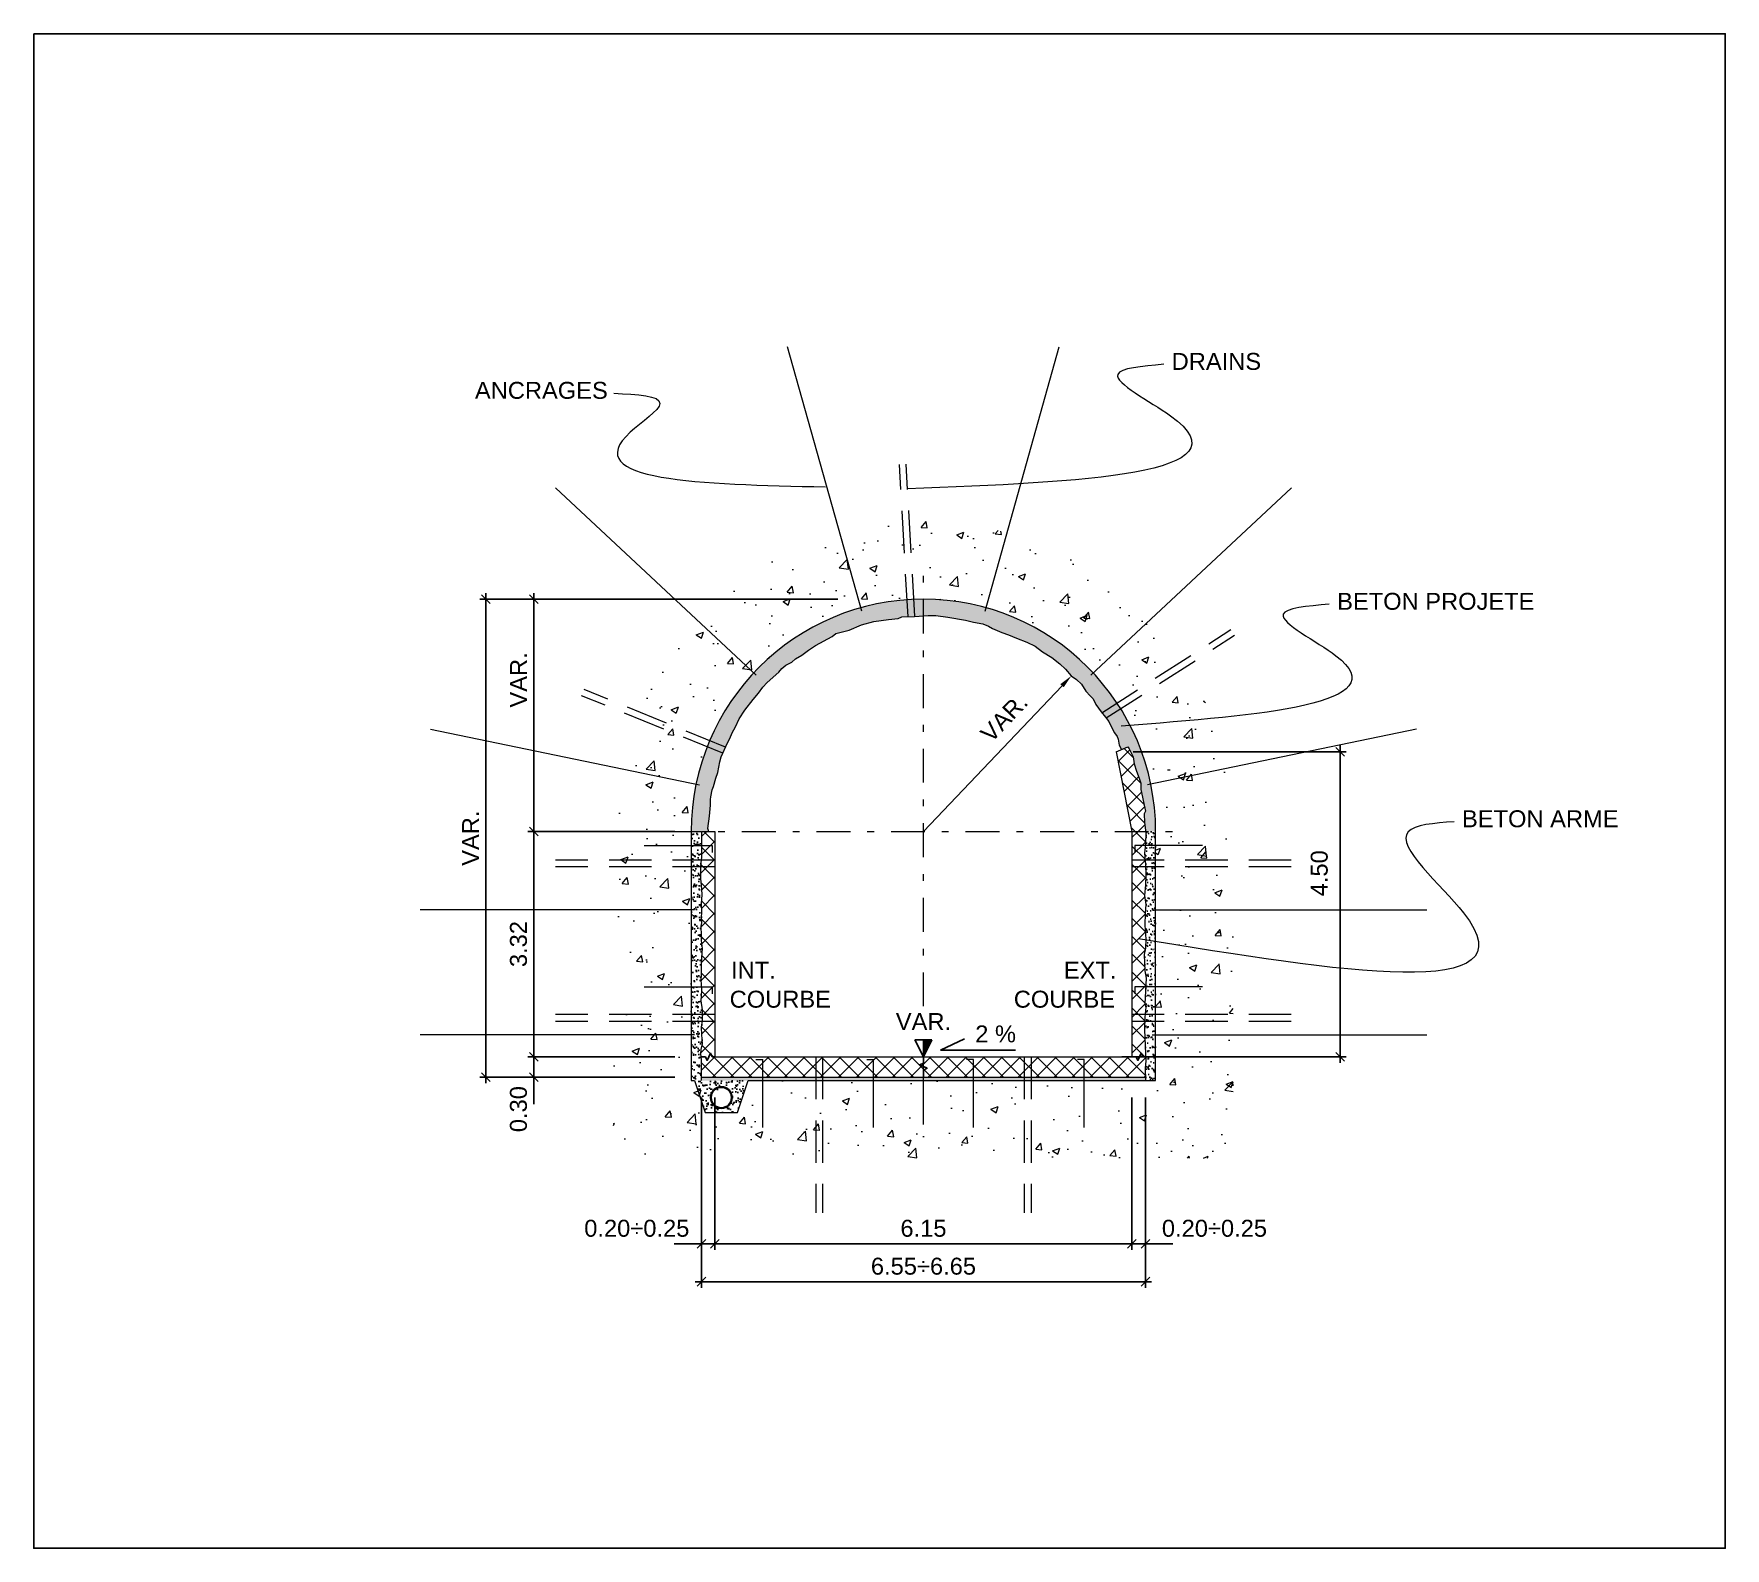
# Model space of a CAD drawing. Header units: millimetres. Extents: x -229 to 63875, y -200 to 109542.
# Drawn here: x 198.67 to 223.62, y 125.44 to 147.78 of the extents above; entities that cross this region are included whole.
import ezdxf
from ezdxf.enums import TextEntityAlignment as Align

# ---------------------------------------------------------------- set-up
doc = ezdxf.new("R2010")
doc.units = ezdxf.units.MM
for name, pattern in [('NASCOSTA', [9.525, 6.35, -3.175]), ('TRATTEGGIATA2', [0.375, 0.25, -0.125]), ('TRATTOPUNTO', [1, 0.5, -0.25, 0, -0.25])]:
    doc.linetypes.add(name, pattern=pattern)
for name, color, linetype in [('coordinate', 2, 'Continuous'), ('DIME', 6, 'Continuous'), ('LIN010CO', 2, 'Continuous'), ('LIN018CO', 6, 'Continuous'), ('LIN018TR', 6, 'NASCOSTA'), ('LIN035CO', 1, 'Continuous'), ('LIN050CO', 3, 'Continuous'), ('TEXT035', 1, 'Continuous')]:
    doc.layers.add(name, color=color, linetype=linetype)
doc.layers.add('no_plot', color=5, linetype='Continuous', plot=False)
doc.styles.add('ARIAL', font='arial.ttf')
doc.linetypes.add('ROCK', pattern='A,0.25,-0.18,["<",Standard,S=0.18,R=90,X=0,Y=-0.09],0,["-",Standard,S=0.18,R=45,X=-0.111213,Y=-0.238491],0.25', length=0.68)
doc.dimstyles.new('100', dxfattribs={"dimtxt": 0.5, "dimasz": 0.4, "dimexe": 0, "dimexo": 0.5, "dimgap": 0.2, "dimtad": 1, "dimzin": 4, "dimdsep": 46, "dimtxsty": 'ARIAL', "dimblk1": 'LINE', "dimblk2": 'LINE', "dimsah": 1, "dimcen": 2.5, "dimclrd": 6, "dimclre": 6, "dimclrt": 1, "dimadec": 0, "dimazin": 0, "dimtfac": 1, "dimtmove": 2, "dimatfit": 3, "dimldrblk": 'LINE', "dimfxl": 1, "dimtvp": 1, "dimtolj": 1, "dimtzin": 0, "dimarcsym": 0})
pattern_1 = [(315, (-12487.92371, -21578.50377), (0.1325825215, 0.1325825215), []), (45, (-12487.92371, -21578.50377), (-0.1325825215, 0.1325825215), [])]
pattern_2 = [(37.5, (-12487.92371, -21578.50377), (-0.0037796015, 0.11560942614), [0, -0.0912, 0, -0.102, 0, -0.0975]), (7.5, (-12487.92371, -21578.50377), (0.1061866023, 0.1693287639), [0, -0.0492, 0, -0.0822, 0, -0.0315]), (327.5, (-12487.99751, -21578.50377), (0.1868485117, 0.0003395432), [0, -0.03, 0, -0.108, 0, -0.141]), (317.5, (-12487.99751, -21578.50377), (0.1803675963, 0.0526605339), [0, -0.015, 0, -0.0708, 0, -0.081])]

# ---------------------------------------------------------------- blocks, each defined once
blk = doc.blocks.new('LINE')
for p, q in [((-1.6, 0), (0.45, 0)), ((0, 0.45), (0, -0.45))]:
    blk.add_line(p, q)
at = {"color": 3}
blk.add_line((-0.32, -0.32), (0.32, 0.32), dxfattribs=at)
blk = doc.blocks.new('*D7')
at = {"layer": 'Defpoints', "color": 0, "linetype": 'Continuous', "transparency": 16777216}
for p in [(214.638, 137.191), (214.472, 132.691), (217.943, 132.691)]:
    blk.add_point(p, dxfattribs=at)
at = {"layer": 'DIME', "color": 6, "linetype": 'Continuous', "lineweight": -2, "transparency": 16777216}
for p, q in [((214.888, 137.191), (217.943, 137.191)), ((217.943, 136.991), (217.943, 132.891)), ((214.722, 132.691), (217.943, 132.691))]:
    blk.add_line(p, q, dxfattribs=at)
at = {"layer": 'DIME', "color": 6, "linetype": 'Continuous', "lineweight": -2, "transparency": 16777216, "xscale": 0.2, "yscale": 0.2, "zscale": 0.2}
for p, rotation in [((217.943, 137.191), 90), ((217.943, 132.691), 270)]:
    blk.add_blockref('LINE', p, dxfattribs=dict(at, rotation=rotation))
at = {"layer": 'DIME', "color": 1, "linetype": 'Continuous', "lineweight": 0, "transparency": 16777216, "insert": (217.635, 135.398), "char_height": 0.25, "attachment_point": 5, "rotation": 90, "style": 'ARIAL'}
blk.add_mtext('\\A1;4.50', dxfattribs=at)
blk = doc.blocks.new('LIVELLI1')
at = {"layer": 'LIN018CO'}
blk.add_solid([(0, 0.25), (0, 0), (0.125, 0.25)], dxfattribs=at)
at = {"layer": 'LIN035CO'}
for p, q in [((-0.125, 0.25), (0.125, 0.25)), ((0, 0), (-0.125, 0.25)), ((0, 0), (0, 0.25)), ((0, 0), (0.125, 0.25))]:
    blk.add_line(p, q, dxfattribs=at)
at = {"layer": 'TEXT035', "style": 'ARIAL'}
blk.add_attdef('VALORE', text='', height=0.25, dxfattribs=at).set_placement((0, 0.395), align=Align.CENTER)
blk = doc.blocks.new('*D8')
at = {"layer": 'Defpoints', "color": 0, "linetype": 'Continuous', "transparency": 16777216}
for p in [(206.051, 139.441), (210.782, 139.441), (208, 136.016)]:
    blk.add_point(p, dxfattribs=at)
at = {"layer": 'DIME', "color": 6, "linetype": 'Continuous', "lineweight": -2, "transparency": 16777216}
for p, q in [((210.532, 139.441), (206.051, 139.441)), ((206.051, 136.216), (206.051, 139.241)), ((207.75, 136.016), (206.051, 136.016))]:
    blk.add_line(p, q, dxfattribs=at)
at = {"layer": 'DIME', "color": 6, "linetype": 'Continuous', "lineweight": -2, "transparency": 16777216, "xscale": 0.2, "yscale": 0.2, "zscale": 0.2}
for p, rotation in [((206.051, 139.441), 90), ((206.051, 136.016), 270)]:
    blk.add_blockref('LINE', p, dxfattribs=dict(at, rotation=rotation))
at = {"layer": 'DIME', "color": 1, "linetype": 'Continuous', "lineweight": 0, "transparency": 16777216, "insert": (205.823, 138.25), "char_height": 0.25, "attachment_point": 5, "rotation": 90, "style": 'ARIAL'}
blk.add_mtext('\\A1;VAR.', dxfattribs=at)
blk = doc.blocks.new('*D9')
at = {"layer": 'Defpoints', "color": 0, "linetype": 'Continuous', "transparency": 16777216}
for p in [(208.521, 132.341), (208.721, 132.341), (208.721, 129.933)]:
    blk.add_point(p, dxfattribs=at)
at = {"layer": 'DIME', "color": 6, "linetype": 'Continuous', "lineweight": -2, "transparency": 16777216}
for p, q in [((208.521, 132.091), (208.521, 129.933)), ((208.721, 132.091), (208.721, 129.933)), ((208.321, 129.933), (208.121, 129.933)), ((208.521, 129.933), (208.721, 129.933)), ((208.921, 129.933), (209.121, 129.933))]:
    blk.add_line(p, q, dxfattribs=at)
at = {"layer": 'DIME', "color": 6, "linetype": 'Continuous', "lineweight": -2, "transparency": 16777216, "xscale": 0.2, "yscale": 0.2, "zscale": 0.2}
blk.add_blockref('LINE', (208.521, 129.933), dxfattribs=at)
at = {"layer": 'DIME', "color": 6, "linetype": 'Continuous', "lineweight": -2, "transparency": 16777216, "xscale": 0.2, "yscale": 0.2, "zscale": 0.2, "rotation": 180}
blk.add_blockref('LINE', (208.721, 129.933), dxfattribs=at)
at = {"layer": 'DIME', "color": 1, "linetype": 'Continuous', "lineweight": 0, "transparency": 16777216, "insert": (207.568, 130.16), "char_height": 0.25, "attachment_point": 5, "style": 'ARIAL'}
blk.add_mtext('\\A1;0.20{\\fArial|b0|i0|c0|p32;÷0.25}', dxfattribs=at)
blk = doc.blocks.new('*D10')
at = {"layer": 'Defpoints', "color": 0, "linetype": 'Continuous', "transparency": 16777216}
for p in [(206.051, 132.691), (208.378, 132.691), (208.378, 132.391)]:
    blk.add_point(p, dxfattribs=at)
at = {"layer": 'DIME', "color": 6, "linetype": 'Continuous', "lineweight": -2, "transparency": 16777216}
for p, q in [((206.051, 132.891), (206.051, 133.091)), ((208.128, 132.691), (206.051, 132.691)), ((206.051, 132.391), (206.051, 132.691)), ((208.128, 132.391), (206.051, 132.391)), ((206.051, 132.191), (206.051, 131.991))]:
    blk.add_line(p, q, dxfattribs=at)
at = {"layer": 'DIME', "color": 6, "linetype": 'Continuous', "lineweight": -2, "transparency": 16777216, "xscale": 0.2, "yscale": 0.2, "zscale": 0.2}
for p, rotation in [((206.051, 132.691), 270), ((206.051, 132.391), 90)]:
    blk.add_blockref('LINE', p, dxfattribs=dict(at, rotation=rotation))
at = {"layer": 'DIME', "color": 1, "linetype": 'Continuous', "lineweight": 0, "transparency": 16777216, "insert": (205.823, 131.919), "char_height": 0.25, "attachment_point": 5, "rotation": 90, "style": 'ARIAL'}
blk.add_mtext('\\A1;0.30', dxfattribs=at)
blk = doc.blocks.new('*D11')
at = {"layer": 'Defpoints', "color": 0, "linetype": 'Continuous', "transparency": 16777216}
for p in [(210.782, 139.441), (205.341, 132.391), (208.378, 132.391)]:
    blk.add_point(p, dxfattribs=at)
at = {"layer": 'DIME', "color": 6, "linetype": 'Continuous', "lineweight": -2, "transparency": 16777216}
for p, q in [((210.532, 139.441), (205.341, 139.441)), ((205.341, 139.241), (205.341, 132.591)), ((208.128, 132.391), (205.341, 132.391))]:
    blk.add_line(p, q, dxfattribs=at)
at = {"layer": 'DIME', "color": 6, "linetype": 'Continuous', "lineweight": -2, "transparency": 16777216, "xscale": 0.2, "yscale": 0.2, "zscale": 0.2}
for p, rotation in [((205.341, 139.441), 90), ((205.341, 132.391), 270)]:
    blk.add_blockref('LINE', p, dxfattribs=dict(at, rotation=rotation))
at = {"layer": 'DIME', "color": 1, "linetype": 'Continuous', "lineweight": 0, "transparency": 16777216, "insert": (205.116, 135.916), "char_height": 0.25, "attachment_point": 5, "rotation": 90, "style": 'ARIAL'}
blk.add_mtext('\\A1;VAR.', dxfattribs=at)
blk = doc.blocks.new('*D12')
at = {"layer": 'Defpoints', "color": 0, "linetype": 'Continuous', "transparency": 16777216}
for p in [(206.051, 136.016), (208.378, 136.016), (208.378, 132.691)]:
    blk.add_point(p, dxfattribs=at)
at = {"layer": 'DIME', "color": 6, "linetype": 'Continuous', "lineweight": -2, "transparency": 16777216}
for p, q in [((208.128, 136.016), (206.051, 136.016)), ((206.051, 132.891), (206.051, 135.816)), ((208.128, 132.691), (206.051, 132.691))]:
    blk.add_line(p, q, dxfattribs=at)
at = {"layer": 'DIME', "color": 6, "linetype": 'Continuous', "lineweight": -2, "transparency": 16777216, "xscale": 0.2, "yscale": 0.2, "zscale": 0.2}
for p, rotation in [((206.051, 136.016), 90), ((206.051, 132.691), 270)]:
    blk.add_blockref('LINE', p, dxfattribs=dict(at, rotation=rotation))
at = {"layer": 'DIME', "color": 1, "linetype": 'Continuous', "lineweight": 0, "transparency": 16777216, "insert": (205.823, 134.354), "char_height": 0.25, "attachment_point": 5, "rotation": 90, "style": 'ARIAL'}
blk.add_mtext('\\A1;3.32', dxfattribs=at)
blk = doc.blocks.new('*D13')
at = {"layer": 'Defpoints', "color": 0, "linetype": 'Continuous', "transparency": 16777216}
for p in [(208.521, 132.341), (215.072, 132.341), (215.072, 129.374)]:
    blk.add_point(p, dxfattribs=at)
at = {"layer": 'DIME', "color": 6, "linetype": 'Continuous', "lineweight": -2, "transparency": 16777216}
for p, q in [((208.521, 132.091), (208.521, 129.374)), ((215.072, 132.091), (215.072, 129.374)), ((208.721, 129.374), (214.872, 129.374))]:
    blk.add_line(p, q, dxfattribs=at)
at = {"layer": 'DIME', "color": 6, "linetype": 'Continuous', "lineweight": -2, "transparency": 16777216, "xscale": 0.2, "yscale": 0.2, "zscale": 0.2, "rotation": 180}
blk.add_blockref('LINE', (208.521, 129.374), dxfattribs=at)
at = {"layer": 'DIME', "color": 6, "linetype": 'Continuous', "lineweight": -2, "transparency": 16777216, "xscale": 0.2, "yscale": 0.2, "zscale": 0.2}
blk.add_blockref('LINE', (215.072, 129.374), dxfattribs=at)
at = {"layer": 'DIME', "color": 1, "linetype": 'Continuous', "lineweight": 0, "transparency": 16777216, "insert": (211.796, 129.601), "char_height": 0.25, "attachment_point": 5, "style": 'ARIAL'}
blk.add_mtext('\\A1;6.55{\\fArial|b0|i0|c0|p32;÷6.65}', dxfattribs=at)
blk = doc.blocks.new('*D14')
at = {"layer": 'Defpoints', "color": 0, "linetype": 'Continuous', "transparency": 16777216}
for p in [(208.721, 132.341), (214.871, 132.341), (214.871, 129.933)]:
    blk.add_point(p, dxfattribs=at)
at = {"layer": 'DIME', "color": 6, "linetype": 'Continuous', "lineweight": -2, "transparency": 16777216}
for p, q in [((208.721, 132.091), (208.721, 129.933)), ((214.871, 132.091), (214.871, 129.933)), ((208.921, 129.933), (214.671, 129.933))]:
    blk.add_line(p, q, dxfattribs=at)
at = {"layer": 'DIME', "color": 6, "linetype": 'Continuous', "lineweight": -2, "transparency": 16777216, "xscale": 0.2, "yscale": 0.2, "zscale": 0.2, "rotation": 180}
blk.add_blockref('LINE', (208.721, 129.933), dxfattribs=at)
at = {"layer": 'DIME', "color": 6, "linetype": 'Continuous', "lineweight": -2, "transparency": 16777216, "xscale": 0.2, "yscale": 0.2, "zscale": 0.2}
blk.add_blockref('LINE', (214.871, 129.933), dxfattribs=at)
at = {"layer": 'DIME', "color": 1, "linetype": 'Continuous', "lineweight": 0, "transparency": 16777216, "insert": (211.796, 130.16), "char_height": 0.25, "attachment_point": 5, "style": 'ARIAL'}
blk.add_mtext('\\A1;6.15', dxfattribs=at)
blk = doc.blocks.new('*D15')
at = {"layer": 'Defpoints', "color": 0, "linetype": 'Continuous', "transparency": 16777216}
for p in [(213.978, 138.31), (211.796, 136.016)]:
    blk.add_point(p, dxfattribs=at)
at = {"layer": 'LIN018CO', "color": 6, "linetype": 'Continuous', "lineweight": -2, "transparency": 16777216}
blk.add_line((211.796, 136.016), (213.84, 138.165), dxfattribs=at)
at = {"layer": 'LIN018CO', "color": 6, "linetype": 'Continuous', "transparency": 16777216}
blk.add_solid([(213.816, 138.188), (213.864, 138.142), (213.978, 138.31)], dxfattribs=at)
at = {"layer": 'LIN018CO', "color": 1, "linetype": 'Continuous', "lineweight": 0, "transparency": 16777216, "insert": (212.986, 137.693), "char_height": 0.25, "attachment_point": 5, "rotation": 46.4253, "style": 'ARIAL'}
blk.add_mtext('\\A1;VAR.', dxfattribs=at)
blk = doc.blocks.new('*D16')
at = {"layer": 'Defpoints', "color": 0, "linetype": 'Continuous', "transparency": 16777216}
for p in [(214.871, 131.196), (215.072, 131.196), (215.072, 129.933)]:
    blk.add_point(p, dxfattribs=at)
at = {"layer": 'DIME', "color": 6, "linetype": 'Continuous', "lineweight": -2, "transparency": 16777216}
for p, q in [((214.871, 130.946), (214.871, 129.933)), ((215.072, 130.946), (215.072, 129.933)), ((214.671, 129.933), (214.471, 129.933)), ((214.871, 129.933), (215.072, 129.933)), ((215.272, 129.933), (215.472, 129.933))]:
    blk.add_line(p, q, dxfattribs=at)
at = {"layer": 'DIME', "color": 6, "linetype": 'Continuous', "lineweight": -2, "transparency": 16777216, "xscale": 0.2, "yscale": 0.2, "zscale": 0.2}
blk.add_blockref('LINE', (214.871, 129.933), dxfattribs=at)
at = {"layer": 'DIME', "color": 6, "linetype": 'Continuous', "lineweight": -2, "transparency": 16777216, "xscale": 0.2, "yscale": 0.2, "zscale": 0.2, "rotation": 180}
blk.add_blockref('LINE', (215.072, 129.933), dxfattribs=at)
at = {"layer": 'DIME', "color": 1, "linetype": 'Continuous', "lineweight": 0, "transparency": 16777216, "insert": (216.088, 130.16), "char_height": 0.25, "attachment_point": 5, "style": 'ARIAL'}
blk.add_mtext('\\A1;0.20{\\fArial|b0|i0|c0|p32;÷0.25}', dxfattribs=at)

msp = doc.modelspace()

# ---------------------------------------------------------------- hatches: boundary and pattern name
at = {"layer": 'LIN010CO', "linetype": 'Continuous', "lineweight": 0}
h = msp.add_hatch(dxfattribs=at)
h.set_pattern_fill('AR-CONC', color=256, scale=0.006, style=0)
h.paths.add_polyline_path([(207.22571, 136.01633), (207.22571, 131.1961), (216.36617, 131.1961), (216.36617, 136.01633, 1)])
h.paths.add_polyline_path([(215.22094, 136.01633), (215.22094, 132.34133), (208.37094, 132.34133), (208.37094, 136.01633, -1)], flags=16)
at = {"layer": 'LIN010CO'}
h = msp.add_hatch(dxfattribs=at)
h.set_pattern_fill('AR-SAND', color=256, scale=0.06, style=0)
h.set_pattern_definition(pattern_2)
h.paths.add_polyline_path([(211.79594, 139.44133), (211.79594, 139.19473), (211.86392, 139.19854), (211.97695, 139.20187), (212.15789, 139.17577), (212.41498, 139.1317), (212.53397, 139.10382), (212.67102, 139.07747), (212.75617, 139.04517), (212.81651, 139.00969), (212.95293, 138.94895), (213.04917, 138.9136), (213.17082, 138.86753), (213.32076, 138.80612), (213.44337, 138.74648), (213.55096, 138.66712), (213.68772, 138.57908), (213.80598, 138.48996), (213.89254, 138.40675), (213.97454, 138.31246), (214.05216, 138.25582), (214.12803, 138.18871), (214.19221, 138.08428), (214.25324, 138.01593), (214.30109, 137.97218), (214.33865, 137.88564), (214.41787, 137.78004), (214.48024, 137.70014), (214.53169, 137.63777), (214.57147, 137.55345), (214.61369, 137.46903), (214.65123, 137.41784), (214.6676, 137.37654), (214.68426, 137.28907), (214.71854, 137.2248), (214.8114, 137.2632), (214.8282, 137.23171), (214.8878, 137.11505), (214.90472, 137.01161), (214.93995, 136.90201), (214.97609, 136.79931), (215.00305, 136.72688), (215.00124, 136.63479), (215.02515, 136.51922), (215.05323, 136.40507), (215.06933, 136.31511), (215.05372, 136.27351), (215.05787, 136.14691), (215.07204, 136.01633), (215.22094, 136.01633, 0.41421356)])
h.paths.add_polyline_path([(211.79594, 139.44133, 0.41421356), (208.37094, 136.01633), (208.62709, 136.01633), (208.62721, 136.03006), (208.61713, 136.0603), (208.64119, 136.23836), (208.65537, 136.40447), (208.65351, 136.48455), (208.65754, 136.52619), (208.67887, 136.63127), (208.69991, 136.67687), (208.73115, 136.79985), (208.76345, 136.88261), (208.79093, 137.04351), (208.81212, 137.11617), (208.90363, 137.32424), (208.93775, 137.38491), (208.97399, 137.46882), (209.02221, 137.55783), (209.07722, 137.67847), (209.16354, 137.80371), (209.28289, 137.95921), (209.36522, 138.05492), (209.42856, 138.14247), (209.49145, 138.21342), (209.66145, 138.36658), (209.70891, 138.41768), (209.76554, 138.46582), (209.85227, 138.51283), (209.90952, 138.56244), (210.00023, 138.61323), (210.09805, 138.68953), (210.20458, 138.75824), (210.44721, 138.89109), (210.50559, 138.93599), (210.69809, 138.98583), (210.88113, 139.06508), (211.06514, 139.11403), (211.27922, 139.13921), (211.42178, 139.15745), (211.47491, 139.18235), (211.66227, 139.18724), (211.79594, 139.19473)])
at = {"layer": 'LIN010CO', "lineweight": 0}
h = msp.add_hatch(dxfattribs=at)
h.set_pattern_fill('ANSI37', color=256, scale=1.5, angle=270, style=0)
h.set_pattern_definition(pattern_1)
h.paths.add_polyline_path([(214.8282, 137.23171), (214.8114, 137.2632), (214.63759, 137.19133, -0.0053317), (214.662, 137.13046), (214.84237, 137.20397)])
h.paths.add_polyline_path([(214.8878, 137.11505), (214.84237, 137.20397), (214.662, 137.13046, -0.09295536), (214.87094, 136.01633), (215.07204, 136.01633), (215.05787, 136.14691), (215.05372, 136.27351), (215.06933, 136.31511), (215.05323, 136.40507), (215.02515, 136.51922), (215.00124, 136.63479), (215.00305, 136.72688), (214.97609, 136.79931), (214.93995, 136.90201), (214.90472, 137.01161)])
h = msp.add_hatch(dxfattribs=at)
h.set_pattern_fill('ANSI37', color=256, scale=1.5, angle=270, style=0)
h.set_pattern_definition(pattern_1)
h.paths.add_polyline_path([(214.63759, 137.19133), (214.87094, 136.01633, 0.09833579)])
at = {"layer": 'LIN010CO'}
h = msp.add_hatch(dxfattribs=at)
h.set_pattern_fill('AR-SAND', color=256, scale=0.06, style=0)
h.set_pattern_definition(pattern_2)
h.paths.add_polyline_path([(208.51186, 135.32067), (208.51005, 135.47866), (208.51914, 135.5514), (208.52691, 135.63682), (208.52887, 135.73679), (208.52508, 135.79164), (208.52706, 136.01426), (208.52638, 136.01633), (208.42096, 136.01633), (208.42692, 135.99846), (208.42505, 135.78864), (208.4288, 135.73433), (208.427, 135.64233), (208.41971, 135.56213), (208.40997, 135.48431), (208.41192, 135.31482), (208.42896, 135.15394), (208.43251, 135.07943), (208.42313, 134.95567), (208.42692, 134.82698), (208.42313, 134.74745), (208.42666, 134.67503), (208.41549, 134.62849), (208.41982, 134.47525), (208.42287, 134.39607), (208.43718, 134.2873), (208.41976, 134.0957), (208.42271, 133.90389), (208.41669, 133.8286), (208.42288, 133.75121), (208.4285, 133.66967), (208.4166, 133.5149), (208.43453, 133.37743), (208.43453, 133.23331), (208.42259, 133.13181), (208.42873, 133.01519), (208.43706, 132.89301), (208.41734, 132.81414), (208.41069, 132.73114), (208.42272, 132.63797), (208.42058, 132.34133), (208.52058, 132.34133), (208.52276, 132.64404), (208.51121, 132.73358), (208.51636, 132.79792), (208.5379, 132.88407), (208.52855, 133.02122), (208.5229, 133.12857), (208.53453, 133.22745), (208.53453, 133.38392), (208.5171, 133.51756), (208.52877, 133.66927), (208.5226, 133.75864), (208.51701, 133.8286), (208.52277, 133.90066), (208.51983, 134.09194), (208.53778, 134.28933), (208.52262, 134.40453), (208.51977, 134.47858), (208.51583, 134.61805), (208.52724, 134.66561), (208.52324, 134.74751), (208.52699, 134.82607), (208.52324, 134.95335), (208.53269, 135.07802), (208.52871, 135.16159)])
h.paths.add_polyline_path([(208.42272, 132.63797), (208.41069, 132.73114), (208.41734, 132.81414), (208.43706, 132.89301), (208.42873, 133.01519), (208.42259, 133.13181), (208.43453, 133.23331), (208.43453, 133.37743), (208.4166, 133.5149), (208.4285, 133.66967), (208.42288, 133.75121), (208.41669, 133.8286), (208.42271, 133.90389), (208.42218, 133.93871), (208.37094, 133.93871), (208.37094, 132.34133), (208.42058, 132.34133)])
h.paths.add_polyline_path([(208.43718, 134.2873), (208.42287, 134.39607), (208.41982, 134.47525), (208.41549, 134.62849), (208.42666, 134.67503), (208.42313, 134.74745), (208.42692, 134.82698), (208.42313, 134.95567), (208.43251, 135.07943), (208.42896, 135.15394), (208.41192, 135.31482), (208.40997, 135.48431), (208.41971, 135.56213), (208.427, 135.64233), (208.4288, 135.73433), (208.42505, 135.78864), (208.42692, 135.99846), (208.42096, 136.01633), (208.37094, 136.01633), (208.37094, 133.93871), (208.42218, 133.93871), (208.41976, 134.0957)])
at = {"layer": 'LIN010CO', "lineweight": 0}
h = msp.add_hatch(dxfattribs=at)
h.set_pattern_fill('ANSI37', color=256, scale=1.5, angle=270, style=0)
h.set_pattern_definition(pattern_1)
h.paths.add_polyline_path([(211.79594, 132.69133), (208.72094, 132.69133), (208.72094, 136.01633), (208.52708, 136.01633), (208.52508, 135.79164), (208.52887, 135.73679), (208.52691, 135.63682), (208.51914, 135.5514), (208.51005, 135.47866), (208.51186, 135.32067), (208.52871, 135.16159), (208.53269, 135.07802), (208.52324, 134.95335), (208.52699, 134.82607), (208.52324, 134.74751), (208.52724, 134.66561), (208.51583, 134.61805), (208.51977, 134.47858), (208.52262, 134.40453), (208.53778, 134.28933), (208.51983, 134.09194), (208.52277, 133.90066), (208.51701, 133.8286), (208.5226, 133.75864), (208.52877, 133.66927), (208.5171, 133.51756), (208.53453, 133.38392), (208.53453, 133.22745), (208.5229, 133.12857), (208.52855, 133.02122), (208.5379, 132.88407), (208.51636, 132.79792), (208.51121, 132.73358), (208.52276, 132.64404), (208.52094, 132.39133), (211.79594, 132.39133)])
h.paths.add_polyline_path([(215.06713, 132.52558), (215.07834, 132.63022), (215.06539, 132.8519), (215.05778, 133.09524), (215.05972, 133.27466), (215.07415, 133.42254), (215.06127, 133.47406), (215.08021, 133.85096), (215.06362, 133.95975), (215.05382, 134.20105), (215.07108, 134.29307), (215.07468, 134.42612), (215.06151, 134.6349), (215.06536, 134.81218), (215.07809, 134.93577), (215.0574, 135.06926), (215.07293, 135.22837), (215.07845, 135.37664), (215.07108, 135.52957), (215.05568, 135.69314), (215.06916, 135.83374), (215.07463, 135.99238), (215.07204, 136.01633), (214.87094, 136.01633), (214.87094, 132.69133), (211.79594, 132.69133), (211.79594, 132.39133), (215.07092, 132.39133)])
at = {"layer": 'LIN010CO'}
h = msp.add_hatch(dxfattribs=at)
h.set_pattern_fill('AR-SAND', color=256, scale=0.06, style=0)
h.set_pattern_definition(pattern_2)
h.paths.add_polyline_path([(215.22094, 136.01633), (215.17262, 136.01633), (215.17482, 135.99607), (215.169, 135.82723), (215.15613, 135.69305), (215.17085, 135.53667), (215.17854, 135.37719), (215.17275, 135.22165), (215.15815, 135.0721), (215.17888, 134.93834), (215.17093, 134.86109), (215.22094, 134.86109)])
h.paths.add_polyline_path([(215.17854, 135.37719), (215.17085, 135.53667), (215.15613, 135.69305), (215.169, 135.82723), (215.17482, 135.99607), (215.17262, 136.01633), (215.07204, 136.01633), (215.07463, 135.99238), (215.06916, 135.83374), (215.05568, 135.69314), (215.07108, 135.52957), (215.07845, 135.37664), (215.07293, 135.22837), (215.0574, 135.06926), (215.07809, 134.93577), (215.06536, 134.81218), (215.06151, 134.6349), (215.07468, 134.42612), (215.07108, 134.29307), (215.05382, 134.20105), (215.06362, 133.95975), (215.08021, 133.85096), (215.06127, 133.47406), (215.07415, 133.42254), (215.05972, 133.27466), (215.05778, 133.09524), (215.06539, 132.8519), (215.07834, 132.63022), (215.06713, 132.52558), (215.07233, 132.34133), (215.17237, 132.34133), (215.16728, 132.52164), (215.17865, 132.62779), (215.1653, 132.85638), (215.1578, 133.09626), (215.15967, 133.26925), (215.17536, 133.43003), (215.16189, 133.48389), (215.18059, 133.85605), (215.16331, 133.96934), (215.1542, 134.19377), (215.17083, 134.28243), (215.17476, 134.42792), (215.16158, 134.63696), (215.16525, 134.80597), (215.17888, 134.93834), (215.15815, 135.0721), (215.17275, 135.22165)])
h.paths.add_polyline_path([(215.22094, 134.86109), (215.17093, 134.86109), (215.16525, 134.80597), (215.16158, 134.63696), (215.17476, 134.42792), (215.17083, 134.28243), (215.1542, 134.19377), (215.16331, 133.96934), (215.16798, 133.93871), (215.22094, 133.93871)])
h.paths.add_polyline_path([(215.22094, 133.93871), (215.16798, 133.93871), (215.18059, 133.85605), (215.16189, 133.48389), (215.17536, 133.43003), (215.15967, 133.26925), (215.1578, 133.09626), (215.1653, 132.85638), (215.17865, 132.62779), (215.16728, 132.52164), (215.17237, 132.34133), (215.22094, 132.34133)])
h = msp.add_hatch(dxfattribs=at)
h.set_pattern_fill('AR-SAND', color=256, scale=0.06, style=0)
h.set_pattern_definition([(37.5, (-12487.92371, -21578.50377), (-0.0037796015, 0.11560942614), [0, -0.0912, 0, -0.102, 0, -0.0975]), (7.5, (-12487.92371, -21578.50377), (0.1061866023, 0.1693287639), [0, -0.0492, 0, -0.0822, 0, -0.0315]), (327.5, (-12487.99751, -21578.50377), (0.1868485117, 0.0003395432), [0, -0.03, 0, -0.108, 0, -0.141]), (317.5, (-12487.99751, -21578.50377), (0.1803675963, 0.0526605339), [0, -0.015, 0, -0.0708, 0, -0.081])])
h.paths.add_polyline_path([(209.20841, 132.34133), (208.42094, 132.34133), (208.57834, 131.86949), (209.05101, 131.86949)])
h.paths.add_polyline_path([(208.97468, 132.08933, -1), (208.65468, 132.08933, -1)], flags=16)
h = msp.add_hatch(dxfattribs=at)
h.set_pattern_fill('AR-SAND', color=256, scale=0.04, style=0)
h.set_pattern_definition([(37.5, (-12487.923714, -21578.50377), (-0.00251973432, 0.07707295076), [0, -0.0608, 0, -0.068, 0, -0.065]), (7.5, (-12487.92371, -21578.50377), (0.0707910682, 0.1128858426), [0, -0.0328, 0, -0.0548, 0, -0.021]), (327.5, (-12487.972914, -21578.50377), (0.12456567447, 0.00022636214), [0, -0.02, 0, -0.072, 0, -0.094]), (317.5, (-12487.97291, -21578.50377), (0.1202450642, 0.0351070226), [0, -0.01, 0, -0.0472, 0, -0.054])])
h.paths.add_polyline_path([(215.07092, 132.39133), (211.79594, 132.39133), (211.79594, 132.34133), (215.07233, 132.34133)])
h.paths.add_polyline_path([(211.79594, 132.39133), (208.52094, 132.39133), (208.52058, 132.34133), (211.79594, 132.34133)])

# ---------------------------------------------------------------- linework, layer by layer
at = {"layer": 'DIME', "linetype": 'Continuous', "lineweight": 0}
for points in [[(215.34035, 142.90585), (214.66237, 142.75725), (215.43944, 142.14737), (211.56247, 141.06869)], [(207.231, 142.47876), (207.90898, 142.33015), (207.47095, 141.90358), (210.35268, 141.09808)], [(217.78112, 139.36662), (217.10314, 139.21801), (217.88021, 138.60814), (214.71282, 137.56928)], [(219.62278, 136.15917), (218.9448, 136.01056), (219.76101, 134.81639), (214.9695, 134.43244)]]:
    msp.add_spline(points, degree=3, dxfattribs=at)
at = {"layer": 'LIN010CO', "linetype": 'TRATTEGGIATA2', "lineweight": 0, "ltscale": 2.5}
for p, q in [((211.56804, 139.18478), (211.44204, 141.42977)), ((211.66804, 139.18756), (211.54189, 141.43538)), ((214.42593, 137.76711), (216.3316, 138.99264)), ((214.4894, 137.68903), (216.38569, 138.90853)), ((208.83535, 137.16899), (206.75352, 138.01748)), ((208.87562, 137.26056), (206.79126, 138.11009)), ((208.72094, 135.59133), (206.37094, 135.59133)), ((208.72094, 135.49133), (206.37094, 135.49133)), ((217.22094, 135.59133), (214.87094, 135.59133)), ((217.22094, 135.49133), (214.87094, 135.49133)), ((208.72094, 133.31261), (206.37094, 133.31261)), ((217.22094, 133.31261), (214.87094, 133.31261)), ((208.72094, 133.21261), (206.37094, 133.21261)), ((217.22094, 133.21261), (214.87094, 133.21261)), ((210.20844, 132.69133), (210.20844, 130.39133)), ((210.30844, 132.69133), (210.30844, 130.39133)), ((213.28344, 132.69133), (213.28344, 130.39133)), ((213.38344, 132.69133), (213.38344, 130.39133))]:
    msp.add_line(p, q, dxfattribs=at)
at = {"layer": 'LIN010CO'}
msp.add_circle((208.81468, 132.08933), 0.15, dxfattribs=at)
at = {"layer": 'LIN018CO'}
for p, q in [((212.40337, 132.95514), (212.04601, 132.78767)), ((212.04601, 132.78767), (213.15213, 132.78767))]:
    msp.add_line(p, q, dxfattribs=at)
at = {"layer": 'LIN018CO', "lineweight": 0}
msp.add_line((208.52094, 132.39133), (215.07092, 132.39133), dxfattribs=at)
at = {"layer": 'LIN018CO', "lineweight": 0, "flags": 128}
for points in [[(208.62709, 136.01633), (208.62721, 136.03006), (208.61713, 136.0603), (208.64119, 136.23836), (208.65537, 136.40447), (208.65351, 136.48455), (208.65754, 136.52619), (208.67887, 136.63127), (208.69991, 136.67687), (208.73115, 136.79985), (208.76345, 136.88261), (208.79093, 137.04351), (208.81212, 137.11617), (208.90363, 137.32424), (208.93775, 137.38491), (208.97399, 137.46882), (209.02221, 137.55783), (209.07722, 137.67847), (209.16354, 137.80371), (209.28289, 137.95921), (209.36522, 138.05492), (209.42856, 138.14247), (209.49145, 138.21342), (209.66145, 138.36658), (209.70891, 138.41768), (209.76554, 138.46582), (209.85227, 138.51283), (209.90952, 138.56244), (210.00023, 138.61323), (210.09805, 138.68953), (210.20458, 138.75824), (210.44721, 138.89109), (210.50559, 138.93599), (210.69809, 138.98583), (210.88113, 139.06508), (211.06514, 139.11403), (211.27922, 139.13921), (211.42178, 139.15745), (211.47491, 139.18235), (211.66227, 139.18724), (211.86392, 139.19854), (211.97695, 139.20187), (212.15789, 139.17577), (212.41498, 139.1317), (212.53397, 139.10382), (212.67102, 139.07747), (212.75617, 139.04517), (212.81651, 139.00969), (212.95293, 138.94895), (213.04917, 138.9136), (213.17082, 138.86753), (213.32076, 138.80612), (213.44337, 138.74648), (213.55096, 138.66712), (213.68772, 138.57908), (213.80598, 138.48996), (213.89254, 138.40675), (213.97454, 138.31246), (214.05216, 138.25582), (214.12803, 138.18871), (214.19221, 138.08428), (214.25324, 138.01593), (214.30109, 137.97218), (214.33865, 137.88564), (214.41787, 137.78004), (214.48024, 137.70014), (214.53169, 137.63777), (214.57147, 137.55345), (214.61369, 137.46903), (214.65123, 137.41784), (214.6676, 137.37654), (214.68426, 137.28907), (214.71854, 137.2248)], [(214.8114, 137.2632), (214.8282, 137.23171), (214.8878, 137.11505), (214.90472, 137.01161), (214.93995, 136.90201), (214.97609, 136.79931), (215.00305, 136.72688), (215.00124, 136.63479), (215.02515, 136.51922), (215.05323, 136.40507), (215.06933, 136.31511), (215.05372, 136.27351), (215.05787, 136.14691), (215.07463, 135.99238), (215.06916, 135.83374), (215.05568, 135.69314), (215.07108, 135.52957), (215.07845, 135.37664), (215.07293, 135.22837), (215.0574, 135.06926), (215.07809, 134.93577), (215.06536, 134.81218), (215.06151, 134.6349), (215.07468, 134.42612), (215.07108, 134.29307), (215.05382, 134.20105), (215.06362, 133.95975), (215.08021, 133.85096), (215.06127, 133.47406), (215.07415, 133.42254), (215.05972, 133.27466), (215.05778, 133.09524), (215.06539, 132.8519), (215.07834, 132.63022), (215.06713, 132.52558), (215.07233, 132.34133)], [(208.52058, 132.34133), (208.52276, 132.64404), (208.51121, 132.73358), (208.51636, 132.79792), (208.5379, 132.88407), (208.52855, 133.02122), (208.5229, 133.12857), (208.53453, 133.22745), (208.53453, 133.38392), (208.5171, 133.51756), (208.52877, 133.66927), (208.5226, 133.75864), (208.51701, 133.8286), (208.52277, 133.90066), (208.51983, 134.09194), (208.53778, 134.28933), (208.52262, 134.40453), (208.51977, 134.47858), (208.51583, 134.61805), (208.52724, 134.66561), (208.52324, 134.74751), (208.52699, 134.82607), (208.52324, 134.95335), (208.53269, 135.07802), (208.52871, 135.16159), (208.51186, 135.32067), (208.51005, 135.47866), (208.51914, 135.5514), (208.52691, 135.63682), (208.52887, 135.73679), (208.52508, 135.79164), (208.52706, 136.01426), (208.52638, 136.01633)]]:
    msp.add_lwpolyline(points, dxfattribs=at)
at = {"layer": 'LIN018CO', "ltscale": 2, "flags": 128}
for points in [[(208.72094, 132.69133), (208.68055, 132.69133), (208.65533, 132.74431), (208.63055, 132.69133), (208.60533, 132.63835), (208.58055, 132.69133), (208.51666, 132.69133)], [(215.07477, 132.69133), (215.03445, 132.69133), (215.00924, 132.74431), (214.98445, 132.69133), (214.95924, 132.63835), (214.93445, 132.69133), (214.87094, 132.69133)], [(211.79594, 132.69133), (211.79594, 132.59615), (211.74296, 132.57093), (211.79594, 132.54615), (211.84892, 132.52093), (211.79594, 132.49615), (211.79594, 132.39133)]]:
    msp.add_lwpolyline(points, dxfattribs=at)
at = {"layer": 'LIN018CO'}
msp.add_circle((208.81468, 132.08933), 0.16, dxfattribs=at)
at = {"layer": 'LIN018TR', "linetype": 'TRATTOPUNTO', "lineweight": 0}
for p, q in [((211.79594, 133.43603), (211.79594, 140.00112)), ((208.01785, 136.01633), (215.57403, 136.01633))]:
    msp.add_line(p, q, dxfattribs=at)
at = {"layer": 'LIN018TR', "linetype": 'TRATTOPUNTO', "lineweight": 0, "ltscale": 2.5}
msp.add_line((211.79594, 131.69158), (211.79594, 132.69133), dxfattribs=at)
at = {"layer": 'LIN050CO', "linetype": 'Continuous', "lineweight": 0}
for p, q in [((210.885, 139.26607), (209.79187, 143.16576)), ((212.70688, 139.26607), (213.80001, 143.16576)), ((209.32856, 138.31908), (206.36771, 141.08239)), ((214.26331, 138.31908), (217.22416, 141.08239)), ((204.52536, 137.52276), (208.49113, 136.70107)), ((219.06652, 137.52276), (215.10075, 136.70107)), ((214.63759, 137.19133), (214.8114, 137.2632)), ((214.63759, 137.19133), (214.87094, 136.01633)), ((208.52638, 136.01633), (208.72094, 136.01633)), ((208.72094, 136.01633), (208.72094, 132.69133)), ((214.87094, 136.01633), (214.87094, 132.69133)), ((207.67886, 135.80685), (208.67886, 135.80685)), ((208.67886, 135.80685), (208.67886, 135.70685)), ((214.91302, 135.80685), (214.91302, 135.70685)), ((215.91302, 135.80685), (214.91302, 135.80685)), ((208.42094, 134.86109), (204.37094, 134.86109)), ((215.17094, 134.86109), (219.22094, 134.86109)), ((207.67886, 133.72135), (208.67886, 133.72135)), ((208.67886, 133.72135), (208.67886, 133.62135)), ((214.91302, 133.72135), (214.91302, 133.62135)), ((215.91302, 133.72135), (214.91302, 133.72135)), ((208.42094, 133.01633), (204.37094, 133.01633)), ((215.17094, 133.01633), (219.22094, 133.01633)), ((208.72094, 132.69133), (214.87094, 132.69133)), ((209.32509, 132.64925), (209.42509, 132.64925)), ((209.42509, 131.64925), (209.42509, 132.64925)), ((210.95935, 132.64925), (211.05935, 132.64925)), ((211.05935, 131.64925), (211.05935, 132.64925)), ((212.53253, 132.64925), (212.43253, 132.64925)), ((212.53253, 131.64925), (212.53253, 132.64925)), ((214.16678, 132.64925), (214.06678, 132.64925)), ((214.16678, 131.64925), (214.16678, 132.64925))]:
    msp.add_line(p, q, dxfattribs=at)
at = {"layer": 'LIN050CO', "linetype": 'ROCK', "lineweight": 0, "flags": 128}
msp.add_lwpolyline([(209.20841, 132.34133), (215.22094, 132.34133), (215.22094, 136.01633, 1), (208.37094, 136.01633), (208.37094, 132.34133), (208.42094, 132.34133), (208.57834, 131.86949), (209.05101, 131.86949)], format="xyb", close=True, dxfattribs=at)
at = {"layer": 'no_plot'}
msp.add_lwpolyline([(198.67398, 147.78093), (223.62131, 147.78093), (223.62131, 125.44279), (198.67398, 125.44279)], close=True, dxfattribs=at)

# ---------------------------------------------------------------- block references
msp.add_blockref('LIVELLI1', (211.79594, 132.69133)).add_auto_attribs({'VALORE': 'VAR.'})

# ---------------------------------------------------------------- texts
at = {"layer": 'coordinate', "color": 1, "lineweight": 0, "style": 'ARIAL'}
for s, p in [('DRAINS', (215.4572, 142.8241)), ('BETON PROJETE', (217.89797, 139.28486)), ('INT.', (208.95764, 133.84342)), ('COURBE', (208.93727, 133.41588))]:
    msp.add_text(s, height=0.25, dxfattribs=at).set_placement(p)
for s, p in [('EXT.', (214.64331, 133.84342)), ('COURBE', (214.62294, 133.41588))]:
    msp.add_text(s, height=0.25, dxfattribs=at).set_placement(p, align=Align.RIGHT)
at = {"layer": 'TEXT035', "style": 'ARIAL'}
for s, p in [('ANCRAGES', (205.18013, 142.397)), ('BETON ARME', (219.73963, 136.07742))]:
    msp.add_text(s, height=0.25, dxfattribs=at).set_placement(p)
msp.add_text('2 %', height=0.25, dxfattribs=at).set_placement((213.16124, 132.9038), align=Align.RIGHT)

# ---------------------------------------------------------------- dimensions: what is measured, and where the dimension line sits
at = {"layer": 'DIME', "linetype": 'Continuous', "lineweight": 0}
for base, p1, p2, text, picture, middle in [((205.34113, 132.39133), (210.78236, 139.44133), (208.3778, 132.39133), 'VAR.', '*D11', (205.11613, 135.91633)), ((206.05064, 136.01633), (208.3778, 132.69133), (208.3778, 136.01633), '3.32', '*D12', (205.82291, 134.35383))]:
    dim = msp.add_linear_dim(base=base, p1=p1, p2=p2, angle=90, text=text, dimstyle='100', override={"dimscale": 0.5, "dimdec": 4}, dxfattribs=at)
    dim.commit()
    dim.dimension.update_dxf_attribs({"geometry": picture, "text_midpoint": middle})
for base, p1, p2, text, picture, middle in [((206.05064, 139.44133), (208.00042, 136.01633), (210.78236, 139.44133), 'VAR.', '*D8', (205.82291, 138.24986)), ((206.05064, 132.69133), (208.3778, 132.39133), (208.3778, 132.69133), '0.30', '*D10', (205.82291, 131.91857))]:
    dim = msp.add_linear_dim(base=base, p1=p1, p2=p2, angle=90, text=text, dimstyle='100', override={"dimscale": 0.5, "dimdec": 4}, dxfattribs=at)
    dim.commit()
    dim.dimension.update_dxf_attribs({"geometry": picture, "text_midpoint": middle, "dimtype": 160})
dim = msp.add_linear_dim(base=(217.94265, 132.69133), p1=(214.63759, 137.19133), p2=(214.47225, 132.69133), angle=90, dimstyle='100', override={"dimscale": 0.5}, dxfattribs=at)
dim.commit()
dim.dimension.update_dxf_attribs({"geometry": '*D7', "text_midpoint": (217.63542, 135.39814), "dimtype": 160})
for base, p1, p2, picture, middle in [((208.72094, 129.93256), (208.52058, 132.34133), (208.72094, 132.34133), '*D9', (207.56806, 130.1602)), ((215.07233, 129.93256), (214.87094, 131.1961), (215.07233, 131.1961), '*D16', (216.08782, 130.1602))]:
    dim = msp.add_linear_dim(base=base, p1=p1, p2=p2, text='0.20{\\fArial|b0|i0|c0|p32;÷0.25}', dimstyle='100', override={"dimscale": 0.5, "dimdec": 4}, dxfattribs=at)
    dim.commit()
    dim.dimension.update_dxf_attribs({"geometry": picture, "text_midpoint": middle, "dimtype": 160})
for base, p1, p2, text, picture, middle in [((215.07233, 129.37355), (208.52058, 132.34133), (215.07233, 132.34133), '6.55{\\fArial|b0|i0|c0|p32;÷6.65}', '*D13', (211.79645, 129.6012)), ((214.87094, 129.93256), (208.72094, 132.34133), (214.87094, 132.34133), '6.15', '*D14', (211.79594, 130.1602))]:
    dim = msp.add_linear_dim(base=base, p1=p1, p2=p2, text=text, dimstyle='100', override={"dimscale": 0.5, "dimdec": 4}, dxfattribs=at)
    dim.commit()
    dim.dimension.update_dxf_attribs({"geometry": picture, "text_midpoint": middle})
at = {"layer": 'LIN018CO', "linetype": 'Continuous', "lineweight": 0}
dim = msp.add_radius_dim(center=(211.79594, 136.01633), mpoint=(213.97811, 138.30986), text='VAR.', dimstyle='100', override={"dimscale": 0.5, "dimdec": 3}, dxfattribs=at)
dim.commit()
dim.dimension.update_dxf_attribs({"geometry": '*D15', "text_midpoint": (212.98606, 137.69275), "dimtype": 164})

doc.saveas('drawing.dxf')
